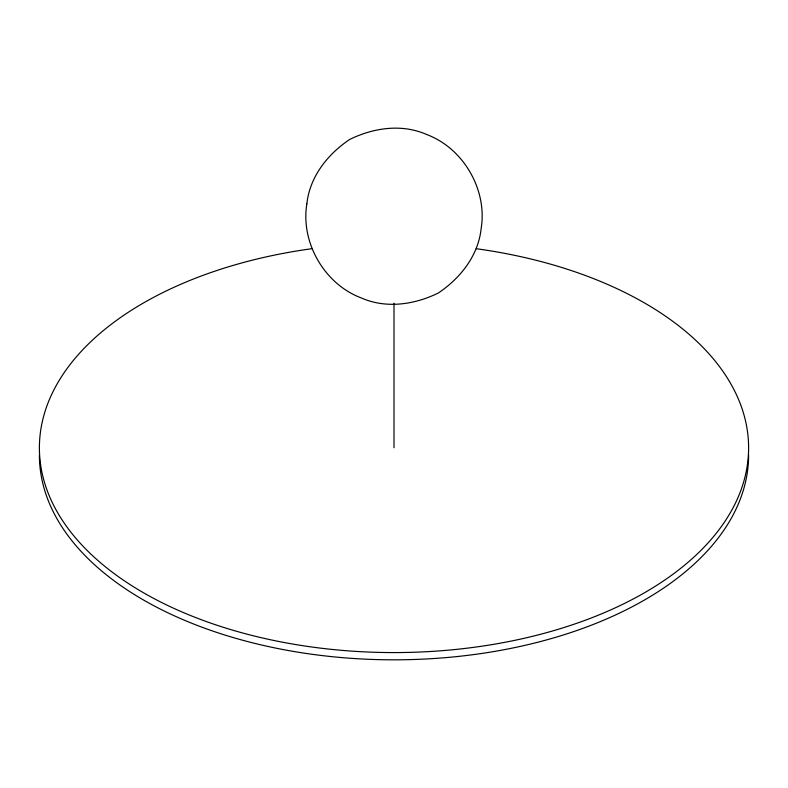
<?xml version="1.0" encoding="UTF-8"?>
<svg xmlns="http://www.w3.org/2000/svg" width="788" height="788" viewBox="0 0 788 788"><rect width="100%" height="100%" fill="white"/><g stroke="black" fill="none" stroke-linecap="round" stroke-linejoin="round"><path stroke-width="1.18" d="M394 303.203L394 447.742M748.6 455.1A354.6 204.722 0 0 1 394 659.822A354.6 204.722 0 0 1 39.4 455.1M476.257 248.713A354.6 204.722 0 0 1 686.338 563.725A354.6 204.722 0 0 1 101.662 563.725A354.6 204.722 0 0 1 311.743 248.713M306.857 203.856C300.455 242.517 324.469 284.104 361.15 297.884C386.051 308.935 414.468 304.71 438.325 293.008C460.389 278.194 478.257 255.706 481.143 228.609C487.545 189.947 463.531 148.361 426.85 134.581C401.949 123.529 373.532 127.754 349.675 139.456C327.611 154.271 309.743 176.758 306.857 203.856"/></g></svg>
